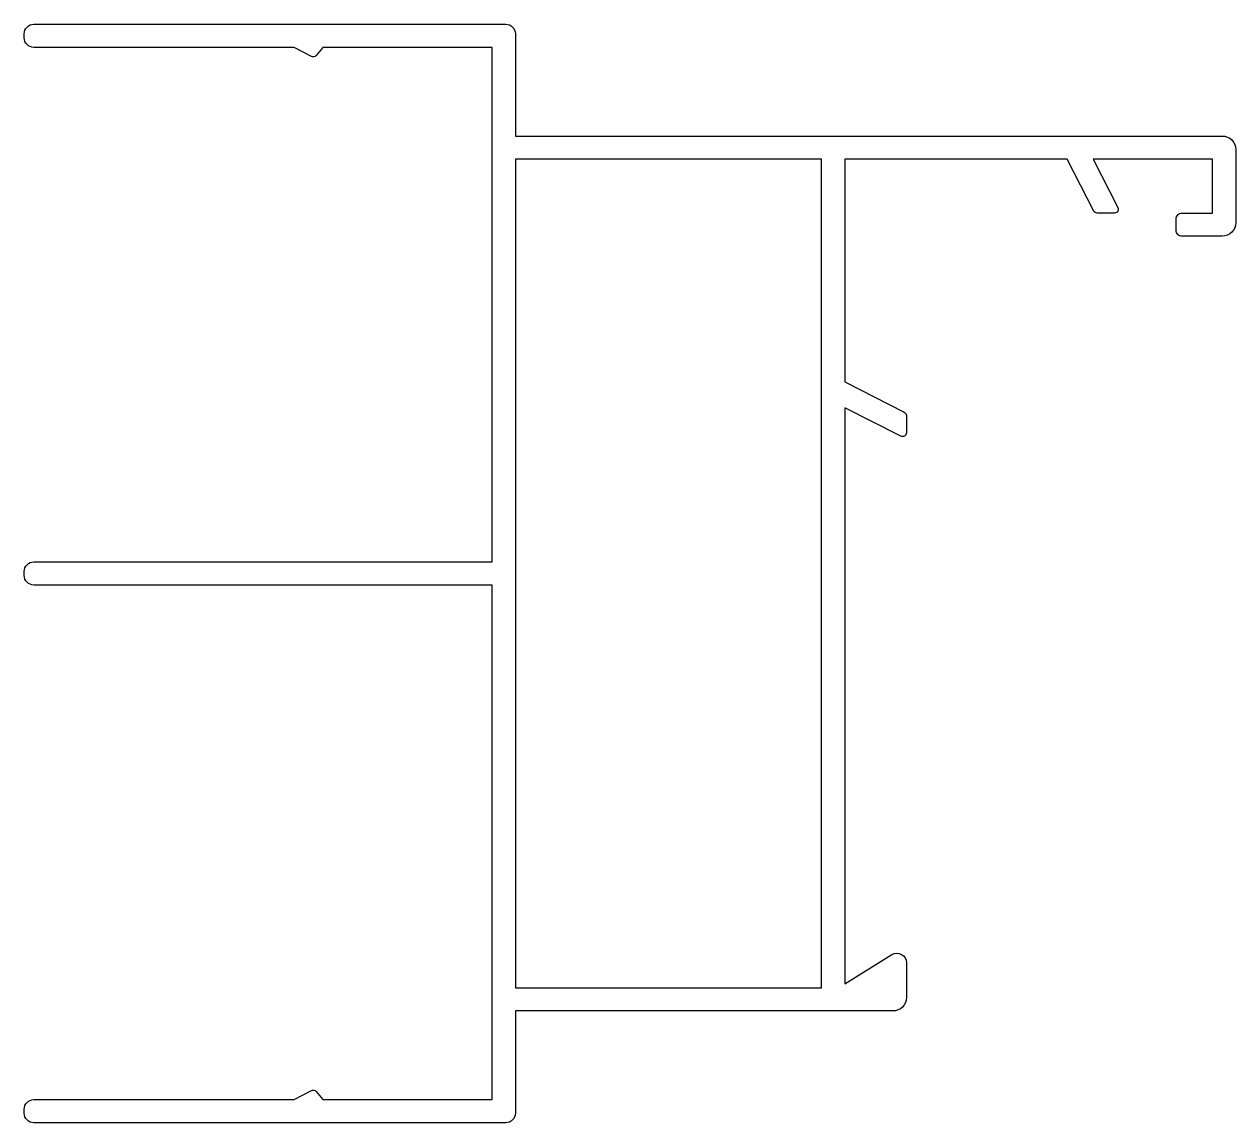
# Model space of a CAD drawing. Extents: x 132.9 to 195.8, y 181.8 to 238.8.
import ezdxf

# ---------------------------------------------------------------- set-up
doc = ezdxf.new("R2010")
doc.units = 0
doc.layers.get('0').update_dxf_attribs({"linetype": 'CONTINUOUS'})

msp = doc.modelspace()

# ---------------------------------------------------------------- linework, layer by layer
msp.add_lwpolyline([(178.693, 217.559, -0.559996), (178.402, 217.381), (175.493, 218.863), (175.493, 188.959), (177.928, 190.483, -0.589288), (178.693, 190.059), (178.693, 188.259, -0.414214), (177.993, 187.559), (158.393, 187.559), (158.393, 182.259, -0.414214), (157.893, 181.759), (133.393, 181.759, -0.414214), (132.893, 182.259), (132.893, 182.459, -0.414214), (133.393, 182.959), (146.906, 182.959), (147.799, 183.435, -0.359555), (148.048, 183.385), (148.393, 182.959), (157.193, 182.959), (157.193, 209.659), (133.393, 209.659, -0.414214), (132.893, 210.159), (132.893, 210.359, -0.414214), (133.393, 210.859), (157.193, 210.859), (157.193, 237.559), (148.393, 237.559), (148.048, 237.133, -0.359555), (147.799, 237.082), (146.906, 237.559), (133.393, 237.559, -0.414214), (132.893, 238.059), (132.893, 238.259, -0.414214), (133.393, 238.759), (157.893, 238.759, -0.414214), (158.393, 238.259), (158.393, 232.959), (195.093, 232.959, -0.414214), (195.793, 232.259), (195.793, 228.459, -0.414214), (195.093, 227.759), (192.993, 227.759, -0.414214), (192.693, 228.059), (192.693, 228.659, -0.414214), (192.993, 228.959), (194.593, 228.959), (194.593, 231.759), (188.393, 231.759), (189.671, 229.25, -0.559996), (189.493, 228.959), (188.595, 228.959, -0.282055), (188.417, 229.068), (187.046, 231.759), (175.493, 231.759), (175.493, 220.209), (178.584, 218.635, -0.282055), (178.693, 218.457)], format="xyb", close=True)
msp.add_lwpolyline([(174.293, 188.759), (174.293, 231.759), (158.393, 231.759), (158.393, 188.759)], close=True)

doc.saveas('drawing.dxf')
